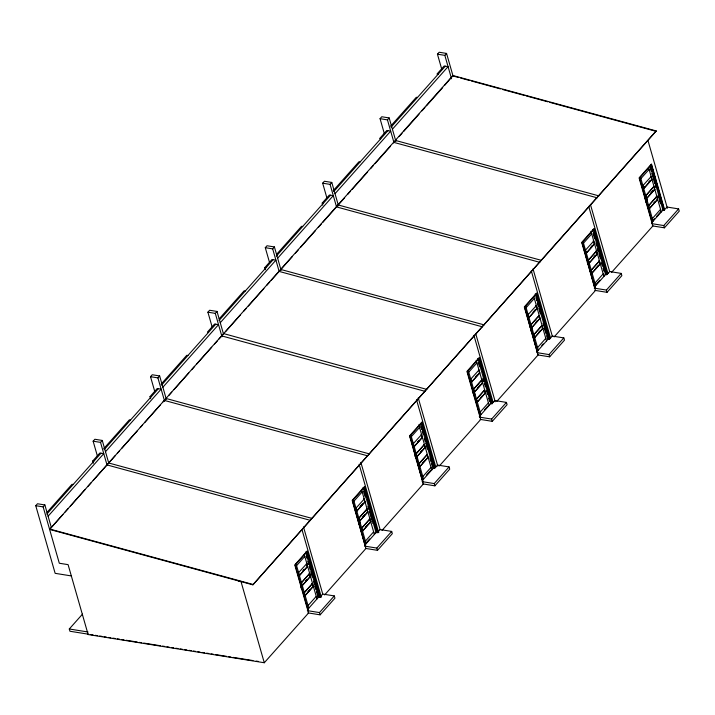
<?xml version="1.0" encoding="UTF-8"?>
<svg xmlns="http://www.w3.org/2000/svg" width="715" height="715" viewBox="0 0 715 715"><rect width="100%" height="100%" fill="white"/><g stroke="black" fill="none" stroke-linecap="round" stroke-linejoin="round"><path stroke-width="1.07" d="M307.915 610.726L308.228 610.217M359.091 522.674L359.019 521.941M359.448 522.522C360.11 520.18 359.994 524.095 359.457 522.156M365.294 546.224L352.584 500.554L364.391 487.29L377.386 532.63L375.42 532.496M422.681 481.722L410.061 436.096L421.77 422.788L434.774 468.128L432.798 467.994M480.06 417.22L480.382 416.711M531.585 328.793C532.309 326.925 532.21 330.401 531.585 328.793A0.921 0.501 -80.9 0 0 531.62 328.292L531.281 328.212M537.448 352.718L524.739 307.048L536.536 293.785L549.54 339.125L547.574 338.99L546.671 335.844M594.835 288.217L582.216 242.591L593.924 229.283L606.928 274.623L604.953 274.489M646.146 199.145L645.886 199.86M646.36 199.789C647.084 197.912 646.977 201.416 646.36 199.789A0.921 0.501 -80.9 0 1 645.958 200.468M652.214 223.715L652.536 223.205M301.837 586.649C301.802 587.882 303.339 586.121 302.07 586.658M302.365 586.675L301.9 586.854M359.171 522.084L359.788 522.379L359.279 522.352M474.322 392.893C474.975 394.099 474.367 392.615 474.009 392.982M474.492 393.304L473.938 393.08M588.856 264.291L589.321 264.371L588.82 264.094M589.276 264.228L588.704 264.076M646.244 199.789L646.637 199.798M302.132 586.246L301.596 586.997M531.165 328.435L531.165 329.088M588.534 263.933L588.624 264.666M302.329 586.854L302.114 586.246M417.131 457.931L416.55 457.582L417.068 457.698M531.433 328.846L531.835 328.694M473.768 392.937L474.349 392.973M646.449 199.887L645.994 200.164M320.007 597.132L307.003 551.792L319.748 597.275L320.302 596.802M364.391 487.29L377.127 532.773M421.77 422.788L434.514 468.271M492.161 403.626L479.157 358.286L491.893 403.769L492.456 403.296L490.624 403.001L490.186 403.492L491.893 403.769M536.536 293.785L549.281 339.268M593.924 229.283L606.669 274.766M664.315 210.121L651.311 164.781L664.047 210.264L664.61 209.79M302.365 586.935L301.855 586.711M359.439 522.272A0.921 0.501 -80.9 0 1 359.279 522.701L359.466 522.522M474.474 393.053L473.732 393.491M531.906 328.927L531.379 328.712M71.321 575.924L55.144 573.332L35.75 505.693L37.475 503.762L44.866 504.942L51.337 527.491L49.612 529.422L252.878 584.834L656.218 130.943L452.953 75.54L49.612 529.422M97.446 456.224L93.138 441.191L94.854 439.26L102.254 440.44L108.716 462.989L311.981 518.393M154.824 391.722L150.516 376.689L152.241 374.758L159.642 375.938L166.345 399.336M212.212 327.22L207.904 312.187L209.62 310.256L217.02 311.436L223.482 333.985L219.049 338.964M269.6 262.718L265.283 247.685L267.008 245.754L274.408 246.934L281.111 270.333M326.978 198.216L322.671 183.183L324.395 181.253L331.787 182.432L338.499 205.831M384.366 133.714L380.058 118.681L381.774 116.751L389.175 117.93L395.887 141.329M441.754 69.212L437.437 54.179L439.162 52.249L446.562 53.428L452.961 75.763M35.75 505.693L43.15 506.881L44.866 504.942M93.138 441.191L100.529 442.379L102.254 440.44M150.516 376.689L157.917 377.878L159.642 375.938M207.904 312.187L215.304 313.376L217.02 311.436M265.283 247.685L272.683 248.874L274.408 246.934M322.671 183.183L330.071 184.372L331.787 182.432M380.058 118.681L387.45 119.87L389.175 117.93M437.437 54.179L444.837 55.368L446.562 53.428M47.038 512.36L72.001 484.305L73.162 484.493M93.281 463.231L92.664 461.086L99.832 453.024L103.764 453.65L48.102 516.221M103.711 448.671L129.388 419.803L130.541 419.991M150.659 398.729L150.043 396.584L157.22 388.522L161.152 389.148L105.489 451.719M161.09 384.169L186.767 355.301L187.929 355.489M219.192 318.854L244.155 290.799L245.308 290.987M265.426 269.725L264.818 267.58L271.986 259.518L275.919 260.144L220.256 322.715M276.58 254.352L301.542 226.298L302.695 226.485M322.814 205.223L322.197 203.078L329.374 195.016L333.297 195.642L277.635 258.213M333.244 190.664L358.921 161.796L360.083 161.983M390.631 126.162L416.309 97.294L417.462 97.481M46.788 514.13L100.994 453.203M104.176 449.628L158.373 388.701M161.581 385.099L215.76 324.199M218.942 320.624L273.139 259.697M276.33 256.122L330.527 195.195M333.717 191.62L387.914 130.693M391.096 127.118L445.293 66.191M162.868 387.217L218.531 324.646L214.598 324.02L207.43 332.082L208.583 332.269M335.022 193.711L390.685 131.14L386.752 130.514L379.585 138.576L380.738 138.764M392.41 129.209L448.073 66.638L444.14 66.012L436.963 74.074L438.125 74.262M51.829 526.937L62.911 514.478M65.128 511.985L68.086 508.66M70.302 506.175L85.076 489.56M88.034 486.245L90.984 482.92M93.2 480.426L115.124 455.786M117.34 453.292L119.557 450.808M121.773 448.314L137.289 430.877M140.247 427.552L142.464 425.059M144.68 422.565L160.187 405.128M163.145 401.812L166.595 397.933M168.811 395.44L171.77 392.115M173.986 389.621L188.76 373.016M191.718 369.691L194.668 366.375M196.884 363.881L211.667 347.276M214.616 343.951L217.575 340.626M225.457 331.769L240.231 315.154M243.931 311.007L246.148 308.514M248.364 306.02L263.88 288.583M266.829 285.258L269.787 281.942M271.262 280.28L292.444 256.471M295.402 253.146L298.361 249.821M300.577 247.336L315.351 230.722M318.309 227.406L321.258 224.081M322.742 222.419L344.657 197.778M347.615 194.462L350.573 191.137M352.048 189.475L367.564 172.038M370.522 168.713L373.471 165.388M374.955 163.735L390.47 146.289M393.42 142.973L396.137 139.925M399.086 136.601L402.044 133.276M403.519 131.614L419.035 114.177M421.993 110.852L424.951 107.536M426.426 105.874L442.683 87.605M444.9 85.112L452.953 75.54M88.669 634.25L69.927 631.247L69.284 628.994L82.511 614.122M252.878 584.834L656.218 130.943M308.21 610.396L295.206 565.056L307.003 551.792M480.364 416.89L467.36 371.55L479.157 358.286M652.509 223.384L639.514 178.044L651.311 164.781M296.582 565.654L304.796 556.422M353.97 501.152L362.183 491.92M411.348 436.651L419.571 427.418M468.736 372.149L476.95 362.916M526.124 307.647L534.337 298.414M583.503 243.145L591.716 233.912M640.89 178.643L649.104 169.41M306.842 563.545L298.477 572.751L299.299 575.611L307.513 566.378L306.69 563.518M478.996 370.039L470.631 379.245L471.453 382.105L479.667 372.873L478.844 370.013M536.375 305.537L528.01 314.743L528.832 317.603L537.045 308.371L536.232 305.511M302.945 570.928L304.313 569.39M360.324 506.426L362.38 504.12M417.712 441.924L419.079 440.386M475.779 376.653L477.146 375.116M533.167 312.151L535.222 309.845M591.234 246.881L592.601 245.343M644.51 186.99L643.143 188.537L643.75 188.626L651.964 179.394L651.356 179.295M648.621 182.379L649.989 180.841M303.097 570.945L304.465 569.408M359.797 507.212L362.541 504.138M417.864 441.942L419.24 440.404M475.94 376.671L477.307 375.134M533.319 312.169L535.374 309.863M590.706 247.667L592.762 245.361M643.294 188.554L644.671 187.017M648.773 182.397L650.141 180.859M299.442 575.638L307.665 566.405L307.048 566.307M528.984 317.63L537.197 308.397L536.59 308.299M301.489 582.761L309.702 573.528M481.856 380.023L473.643 389.255L473.026 389.157M531.022 324.753L539.244 315.521M414.95 456.099L416.023 454.883M472.338 391.597L473.41 390.381L474.572 394.448L473.893 395.216M357.75 520.627L358.85 519.421L360.011 523.478M415.156 456.125L416.228 454.919L417.399 458.976L416.3 460.183M472.517 391.623L473.616 390.417L474.778 394.474L473.705 395.681M529.922 327.121L531.004 325.915L532.166 329.973L531.093 331.179M587.283 262.62L588.382 261.413L589.553 265.471L588.382 261.413M645.833 202.175L646.932 200.969L645.743 196.911L644.698 198.118M305.806 580.911L307.173 579.373M363.193 516.409L364.561 514.872M420.572 451.907L421.948 450.37M477.96 387.405L480.015 385.099M536.027 322.134L537.394 320.597M594.094 256.864L595.47 255.327M650.793 193.13L652.849 190.825M305.966 580.929L307.334 579.391M362.666 517.195L364.713 514.889M420.733 451.925L422.1 450.387M478.112 387.423L480.167 385.117M536.187 322.152L537.555 320.615M593.566 257.65L595.622 255.344M650.954 193.148L653.01 190.842M367.76 511.86L359.547 521.092L358.724 518.232L366.938 509L367.456 511.815M302.311 585.63L310.524 576.388L309.917 576.29M359.082 521.029L359.69 521.128L367.912 511.886L367.296 511.788M531.844 327.622L540.057 318.381L539.45 318.282M646.235 199.7L646.601 199.691M302.382 586.8L301.793 586.604M646.682 199.789L646.092 199.574M359.118 524.22L359.806 523.452L358.644 519.385M416.505 459.718L417.194 458.95M531.272 330.714L531.96 329.946L530.798 325.879M588.659 266.212L589.348 265.444L588.177 261.377M646.038 201.71L646.726 200.942M304.349 592.744L312.562 583.512M484.716 390.006L476.503 399.238L475.895 399.14M533.891 334.736L542.104 325.504M307.986 591.663L310.176 589.375M365.499 527.187L367.555 524.873M422.753 462.659L424.942 460.371M480.82 397.388L482.321 395.869M538.887 332.118L540.397 330.598M595.729 268.411L598.464 265.328M653.662 203.114L655.163 201.594M305.171 595.613L313.385 586.38L312.777 586.282M534.713 337.605L542.926 328.373L542.31 328.274M308.031 605.596L316.253 596.364M365.419 541.094L373.632 531.862M422.806 476.592L431.02 467.36M480.185 412.09L488.399 402.858M537.573 347.588L545.786 338.356M594.96 283.086L603.174 273.854M652.339 218.584L660.553 209.352M316.531 591.752L318.032 596.998L318.47 596.507M365.553 543.588L369.664 538.967M374.32 533.739L375.563 532.335M426.363 475.234L431.154 469.853M484.43 409.963L487.853 406.12M541.809 345.461L543.186 343.924M547.574 338.99L548.003 338.499L549.54 339.125M595.086 285.58L599.885 280.191M652.473 221.078L654.529 218.772M656.585 216.457L660.687 211.846M307.682 609.421L318.64 597.097L305.707 551.98M365.061 544.919L376.027 532.595L363.086 487.478M422.449 480.417L433.415 468.093L420.778 424.022M479.282 416.532L490.794 403.591L477.861 358.474M537.215 351.414L548.182 339.089L535.24 293.972M594.603 286.912L605.56 274.587L592.628 229.47M651.982 222.41L662.948 210.085L650.31 166.014M321.017 595.997L322.742 594.058L334.298 595.917L334.942 598.169L320.114 614.837L307.986 612.889M378.405 531.495L380.121 529.556L391.686 531.415L392.329 533.667L377.502 550.336L365.374 548.387M435.784 466.993L437.509 465.054L449.065 466.913L449.717 469.165L434.881 485.834L422.762 483.885M493.171 402.491L494.896 400.552L506.452 402.411L507.096 404.663L492.269 421.332L480.14 419.383M550.559 337.989L552.275 336.05L563.831 337.909L564.484 340.161L549.656 356.83L537.528 354.881M607.938 273.488L609.663 271.548L621.219 273.407L621.862 275.659L607.035 292.328L594.907 290.379M665.325 208.986L667.041 207.046L678.606 208.905L679.25 211.157L664.423 227.826L652.295 225.877M43.15 506.881L59.309 563.241L68.095 564.644L88.133 634.536L264.282 662.751L308.558 612.987L294.777 564.922L307.164 550.997L320.338 596.918M324.619 594.934L365.946 548.485L352.164 500.42L364.552 486.495L377.717 532.416M381.998 530.432L423.325 483.983L409.543 435.918L421.93 421.993L435.104 467.914M439.385 465.93L480.712 419.482L466.931 371.416L479.318 357.491L492.483 403.412M496.773 401.428L538.091 354.971L524.309 306.914L536.706 292.989L549.871 338.91M554.152 336.926L595.479 290.469L581.697 242.412L594.085 228.487L607.258 274.408M611.54 272.424L652.867 225.967L639.085 177.91L651.472 163.985L664.637 209.906M307.343 610.637L319.471 612.576L334.298 595.917M364.73 546.135L376.85 548.074L391.686 531.415M422.109 481.633L434.237 483.572L449.065 466.913M479.497 417.131L491.625 419.07L506.452 402.411M536.876 352.629L549.004 354.569L563.831 337.909M594.263 288.127L606.392 290.067L621.219 273.407M651.651 223.625L663.779 225.565L678.606 208.905M588.937 264.613L588.776 264.72A0.921 0.501 -80.9 0 0 588.829 263.397A0.921 0.501 -80.9 0 0 588.105 263.522M650.534 176.435L651.142 176.534L642.785 185.739L643.607 188.599L651.821 179.367L650.999 176.507M655.262 185.417L656.37 187.509L655.834 187.428M653.403 186.418L654.01 186.517L645.797 195.749L645.18 195.651M642.32 185.668L642.928 185.766M654.216 189.278L654.833 189.377L646.61 198.618L646.002 198.52M656.263 196.402L656.871 196.5L648.657 205.732L648.049 205.634M645.136 196.813L645.77 196.911M657.085 199.271L657.693 199.369L649.479 208.601L648.871 208.503M659.686 200.844L660.222 200.915M662.34 209.987L664.047 210.264M593.781 235.646L594.326 235.718L593.209 233.635L594.728 238.81M593.155 240.937L593.763 241.035L585.397 250.241L586.22 253.101L594.433 243.869L593.611 241.009M593.968 243.797L594.585 243.895L586.372 253.128L585.755 253.039M322.197 203.078L323.35 203.266M597.874 249.919L598.982 252.011M596.015 250.92L596.623 251.019L588.409 260.251L587.802 260.153M584.933 250.17L585.549 250.268M596.837 253.78L597.445 253.879L589.231 263.12L588.624 263.022M598.875 260.904L599.492 261.002L591.269 270.234L590.662 270.136M601.726 263.343L602.834 265.426L602.298 265.345M599.697 263.772L600.305 263.871L592.091 273.103L591.484 273.005M535.821 298.137L536.366 298.218M536.402 300.148L536.938 300.22M264.818 267.58L265.971 267.768M544.338 327.845L544.884 327.917M544.919 329.838L545.456 329.919M478.442 362.639L479.55 364.73M479.202 372.801L479.81 372.899L471.596 382.132L470.988 382.042M483.108 378.923L484.216 381.015L483.68 380.934M470.166 379.173L470.774 379.272M482.071 382.784L482.679 382.882L474.465 392.124L473.848 392.026M484.931 392.776L485.539 392.875L477.325 402.107L476.717 402.009M473.982 393.116L474.563 393.348M421.055 427.141L422.163 429.232L421.627 429.152M421.001 434.443L421.609 434.541L413.243 443.747L414.065 446.607L422.279 437.374L421.457 434.514M421.823 437.303L422.431 437.401L414.217 446.634L413.601 446.544M150.043 396.584L151.205 396.771M425.729 443.425L426.837 445.517L426.301 445.436M423.861 444.426L424.469 444.524L416.255 453.757L415.647 453.659M412.787 443.675L413.395 443.774M424.683 447.286L425.291 447.384L417.077 456.626L416.47 456.528M426.721 454.409L427.338 454.508L419.115 463.74L418.507 463.642M415.603 454.82L416.228 454.919L417.399 458.976M427.543 457.278L428.151 457.377L419.937 466.609L419.33 466.511M430.144 458.851L430.689 458.923L430.117 456.921M363.667 491.643L364.212 491.723M364.248 493.654L364.784 493.725M363.613 498.945L364.221 499.043L355.864 508.249L356.678 511.109L364.9 501.876L364.078 499.016M364.435 501.805L365.043 501.903L356.83 511.136L356.222 511.046M92.664 461.086L93.817 461.273M368.341 507.927L368.877 508.007M366.473 508.928L367.09 509.026L358.876 518.259L358.26 518.161M355.4 508.177L356.007 508.276M369.342 518.911L369.95 519.01L361.736 528.242L361.129 528.144M372.184 521.351L372.73 521.423M370.164 521.78L370.772 521.879L362.559 531.111L361.942 531.013M372.765 523.353L373.302 523.425M359.216 522.12L359.788 522.352M306.288 556.145L307.396 558.236L306.86 558.156M311.534 574.44L312.071 574.511L311.499 572.509M314.806 585.853L315.914 587.936M301.444 583.923L302.624 587.98M318.032 596.998L319.748 597.275M69.284 628.994L88.025 631.997M90.877 634.607L93.084 634.956M95.292 635.313L97.49 635.662M99.698 636.019L101.905 636.368M104.113 636.725L106.312 637.083M108.519 637.431L110.727 637.789M112.934 638.138L115.133 638.495M117.34 638.844L119.548 639.201M121.756 639.55L123.954 639.907M126.162 640.256L137.191 642.025M139.398 642.374L141.597 642.731M143.804 643.089L160.348 645.734M162.555 646.092L164.754 646.44M166.961 646.798L169.169 647.147M171.377 647.504L173.575 647.853M175.783 648.21L177.99 648.559M180.198 648.916L182.397 649.265M184.604 649.622L186.812 649.971M189.019 650.328L191.218 650.677M193.425 651.034L195.633 651.383M197.841 651.74L200.039 652.098M202.247 652.446L204.454 652.804M206.662 653.153L208.86 653.51M211.068 653.859L213.276 654.216M215.483 654.565L226.503 656.334M228.711 656.683L230.918 657.04M233.126 657.389L252.967 660.571M256.283 661.107L258.481 661.455M453.024 75.978L458.413 77.443M460.549 78.024L469.183 80.384M471.31 80.956L500.428 88.892M502.493 89.464L524.122 95.354M526.16 95.908L547.824 101.816M549.817 102.361L656.29 131.381M223.42 333.548L426.757 389.389M49.541 528.984L252.806 584.396M582.126 242.546L595.13 287.886M409.972 436.052L422.976 481.392M589.035 263.737L588.919 264.613A0.921 0.501 -80.9 0 0 588.847 263.334A0.921 0.501 -80.9 0 0 588.07 263.737M648.094 140.962L667.39 208.235M651.133 169.214L651.705 171.225L651.168 171.135L650.301 168.016M659.65 198.913L660.213 200.924M651.803 173.262L654.815 183.755M658.122 195.302L659.024 198.448M659.632 200.549L660.535 203.695M648.612 167.685L661.295 211.944M663.779 225.565L664.423 227.826M640.39 176.918L653.081 221.176M645.565 196.875L646.146 198.904M590.402 204.392L609.698 271.673M588.686 206.331L607.973 273.604M595.926 243.011L596.828 246.157M597.436 248.257L598.339 251.403M598.938 253.503L600.439 258.75M601.646 262.95L602.548 266.096M603.147 268.197L604.05 271.343M590.974 231.32L603.916 276.446M606.392 290.067L607.035 292.328M583.011 241.42L595.702 285.678M533.024 268.894L552.311 336.175M531.299 270.833L550.586 338.106M537.34 303.312L538.243 306.467M538.842 308.558L540.352 313.805M543.06 323.252L543.963 326.397M544.562 328.498L546.063 333.744M533.837 296.689L546.528 340.948M535.919 305.457L536.473 307.37M538.788 315.44L539.333 317.353M535.767 305.439L536.313 307.352M538.627 315.422L539.182 317.335M541.496 325.405L542.176 327.336M549.004 354.569L549.656 356.83M525.623 305.922L538.315 350.18M524.739 307.048L537.743 352.388M444.837 55.368L451.549 78.766M475.636 333.396L495.236 401.741M473.911 335.335L493.207 402.608M487.496 392.419L488.068 394.43M478.755 363.622L479.658 366.768M482.965 378.306L483.867 381.461M484.466 383.562L485.369 386.708M486.575 390.899L487.478 394.054M488.685 398.246L489.587 401.392M476.208 360.324L489.149 405.45M491.625 419.07L492.269 421.332M468.245 370.424L480.927 414.682M387.45 119.87L393.92 142.41L597.186 197.823M418.248 397.898L437.848 466.243M416.532 399.837L435.819 467.11M420.769 426.024L421.671 429.17M422.27 431.27L423.173 434.416M424.379 438.617L425.282 441.763M426.48 445.963L427.382 449.109M430.09 458.556L430.993 461.702M431.601 463.803L432.504 466.949M418.82 424.826L431.762 469.952M434.237 483.572L434.881 485.834M410.857 434.926L423.548 479.184M330.071 184.372L336.533 206.912L539.798 262.325M360.869 462.399L380.157 529.681M359.144 464.339L378.744 532.684M363.685 491.571L365.186 496.818M367.894 506.265L368.797 509.411M369.396 511.511L372.408 522.004M361.441 489.328L374.374 534.454M376.85 548.074L377.502 550.336M353.469 499.428L359.69 521.128M359.985 522.138L366.16 543.686M352.584 500.554L365.588 545.894M272.683 248.874L279.145 271.414L482.419 326.827M303.482 526.901L322.778 594.183M302.07 529.904L321.357 597.186M307.799 561.32L308.701 564.475M309.309 566.566L310.212 569.721M310.81 571.812L312.312 577.068M313.519 581.259L314.421 584.405M315.02 586.506L315.923 589.652M304.304 554.697L316.995 598.956M306.386 563.465L306.932 565.377M309.246 573.448L309.801 575.361M312.089 583.44L312.634 585.344M319.471 612.576L320.114 614.837M296.09 563.929L308.782 608.188M301.256 583.887L302.418 587.953M300.657 586.148L301.551 589.187M215.304 313.376L222.008 336.774M264.282 662.751L241.009 581.599L238.14 580.812M157.917 377.878L164.62 401.276M100.529 442.379L107 464.92L310.265 520.332M473.589 392.893L473.75 393.491M598.902 195.883L395.636 140.48M541.523 260.385L338.258 204.982M484.135 324.887L280.87 269.483M425.032 391.328L221.766 335.916M369.369 453.891L166.103 398.487M367.644 455.83L164.379 400.418M301.051 586.711A0.921 0.501 -80.9 0 1 301.971 585.916M301.784 587.364A0.921 0.501 -80.9 0 1 301.381 587.524M358.528 521.744A0.921 0.501 -80.9 0 1 359.431 521.593M415.826 457.94A0.921 0.501 -80.9 0 1 416.255 456.76A0.921 0.501 -80.9 0 1 416.854 457.296M416.756 457.993A0.921 0.501 -80.9 0 1 416.55 458.36M473.25 393.652A0.921 0.501 -80.9 0 1 473.589 392.294A0.921 0.501 -80.9 0 1 474.242 392.875A0.921 0.501 -80.9 0 1 473.67 394.028M530.619 328.462A0.921 0.501 -80.9 0 1 531.406 327.783M531.433 329.195A0.921 0.501 -80.9 0 1 530.923 329.517M645.359 199.932A0.921 0.501 -80.9 0 1 646.351 199.083M416.836 457.654C417.06 459.593 417.891 456.116 416.836 457.654M588.99 264.148C589.214 266.087 590.045 262.611 588.99 264.148M309.55 573.501L301.337 582.734L302.159 585.594L310.373 576.361L309.55 573.501M424.326 444.498L416.103 453.73L416.925 456.59L425.148 447.358L424.326 444.498M481.704 379.996L473.491 389.228L474.313 392.088L482.527 382.856L481.704 379.996M539.092 315.494L530.879 324.726L531.701 327.586L539.914 318.354L539.092 315.494M596.48 250.992L588.257 260.224L589.08 263.084L597.293 253.852L596.48 250.992M653.859 186.49L645.645 195.722L646.467 198.582L654.681 189.35L653.859 186.49M312.392 583.485L304.179 592.717L305.001 595.586L313.215 586.345L312.392 583.485M369.78 518.983L361.567 528.215L362.389 531.084L370.602 521.843L369.78 518.983M427.168 454.481L418.945 463.713L419.768 466.582L427.981 457.341L427.168 454.481M484.547 389.979L476.333 399.211L477.155 402.08L485.369 392.839L484.547 389.979M541.934 325.477L533.721 334.709L534.534 337.578L542.756 328.337L541.934 325.477M599.313 260.975L591.099 270.207L591.922 273.076L600.135 263.835L599.313 260.975M656.701 196.473L648.487 205.706L649.309 208.574L657.523 199.333L656.701 196.473"/></g></svg>
